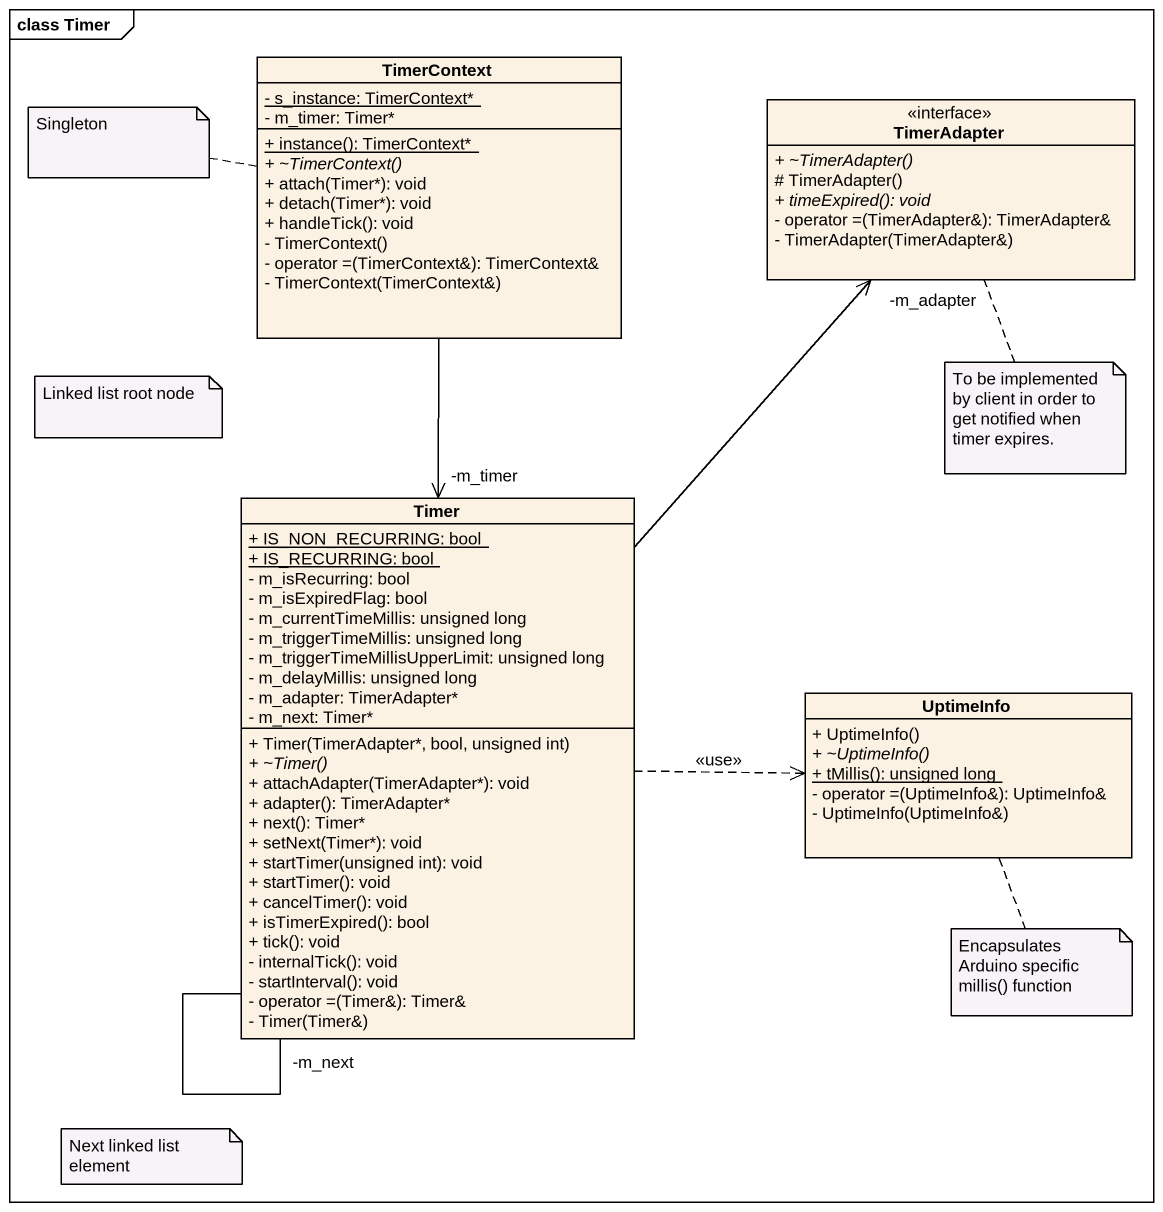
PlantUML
@startuml
mainframe class Timer
hide circle
hide empty members
skinparam classAttributeIconSize 0
class TimerContext {
  {static} - s_instance: TimerContext*
  - m_timer: Timer*
  {static} + instance(): TimerContext*
  {abstract} + ~TimerContext()
  + attach(Timer*): void
  + detach(Timer*): void
  + handleTick(): void
  - TimerContext()
  - operator =(TimerContext&): TimerContext&
  - TimerContext(TimerContext&)
}
class TimerAdapter <<interface>> {
  {abstract} + ~TimerAdapter()
  # TimerAdapter()
  {abstract} + timeExpired(): void
  - operator =(TimerAdapter&): TimerAdapter&
  - TimerAdapter(TimerAdapter&)
}
class Timer {
  {static} + IS_NON_RECURRING: bool
  {static} + IS_RECURRING: bool
  - m_isRecurring: bool
  - m_isExpiredFlag: bool
  - m_currentTimeMillis: unsigned long
  - m_triggerTimeMillis: unsigned long
  - m_triggerTimeMillisUpperLimit: unsigned long
  - m_delayMillis: unsigned long
  - m_adapter: TimerAdapter*
  - m_next: Timer*
  + Timer(TimerAdapter*, bool, unsigned int)
  {abstract} + ~Timer()
  + attachAdapter(TimerAdapter*): void
  + adapter(): TimerAdapter*
  + next(): Timer*
  + setNext(Timer*): void
  + startTimer(unsigned int): void
  + startTimer(): void
  + cancelTimer(): void
  + isTimerExpired(): bool
  + tick(): void
  - internalTick(): void
  - startInterval(): void
  - operator =(Timer&): Timer&
  - Timer(Timer&)
}
class UptimeInfo {
  + UptimeInfo()
  {abstract} + ~UptimeInfo()
  {static} + tMillis(): unsigned long
  - operator =(UptimeInfo&): UptimeInfo&
  - UptimeInfo(UptimeInfo&)
}
TimerContext --> "-m_timer" Timer
Timer -up-> "-m_adapter" TimerAdapter
Timer -- "-m_next" Timer
Timer .right.> UptimeInfo : <<use>>
note left of TimerContext : Singleton
note bottom of TimerAdapter : To be implemented by client in order to get notified when timer expires.
note as N3
  Linked list root node
end note
note bottom of UptimeInfo : Encapsulates Arduino specific millis() function
note as N5
  Next linked list element
end note
@enduml
